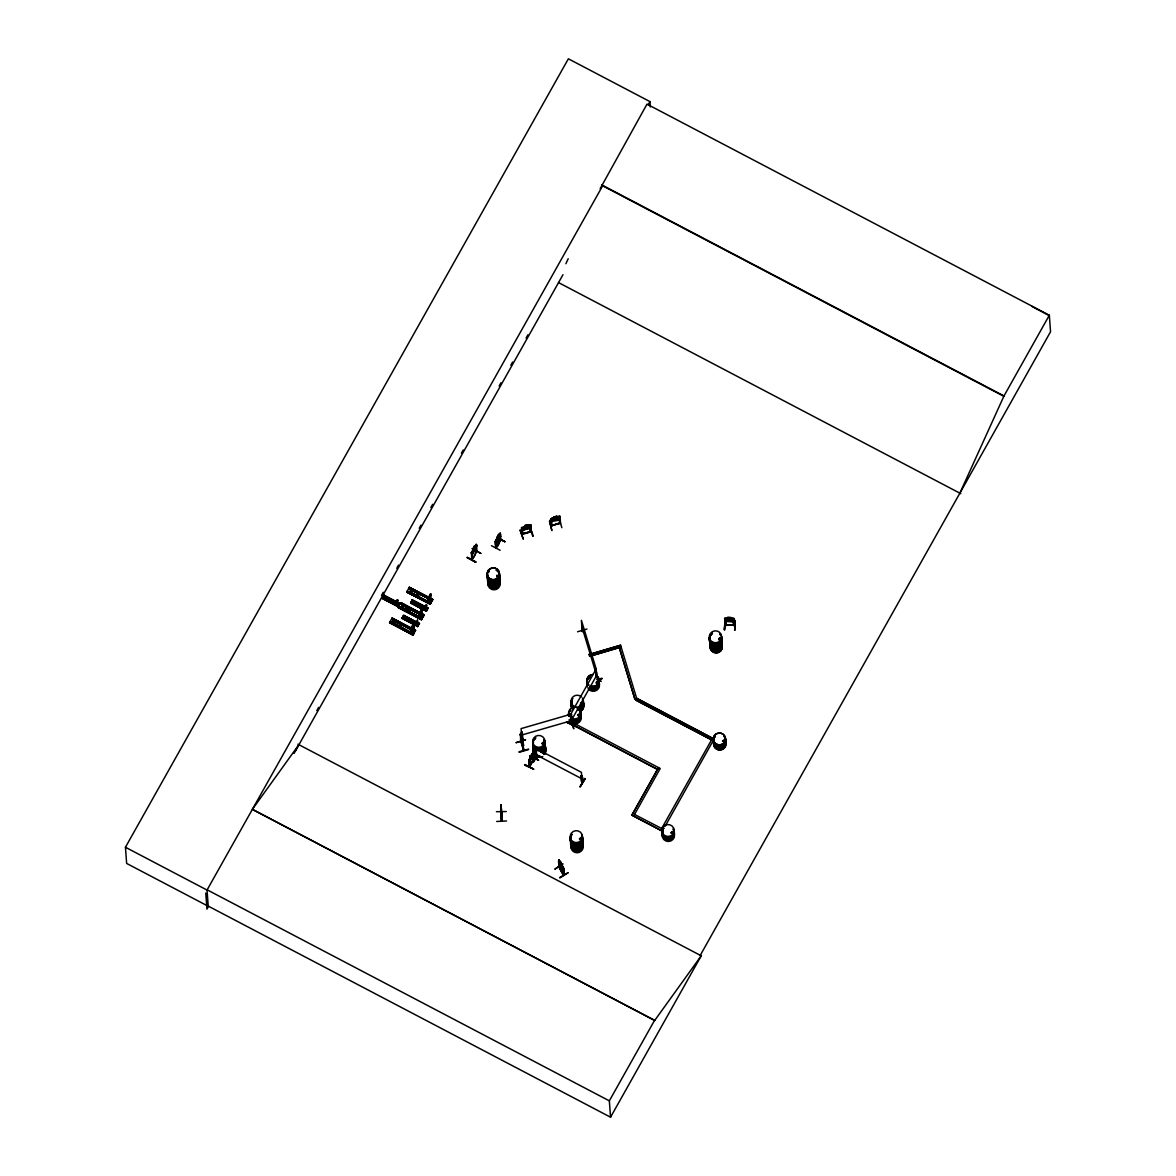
<?xml version="1.0" encoding="UTF-8"?>
<svg xmlns="http://www.w3.org/2000/svg" width="1176" height="1176" viewBox="0 0 1176 1176"><rect width="100%" height="100%" fill="white"/><g stroke="black" fill="none" stroke-linecap="round" stroke-linejoin="round"><path stroke-width="1.5" d="M501.446 813.924L501.461 812.998M501.182 812.102L501.196 810.984M501.167 809.691L501.226 809M501.314 814.645L501.211 809.294M398.002 600.245L396.841 605.052L396.356 603.288L396.724 604.993L397.767 603.112M413.305 630.057L413.923 624.941M413.761 625.029C412.761 624.838 415.025 626.279 413.482 630.145L411.732 632.85L411.174 630.307M422.346 609.462L421.89 614.666L420.317 617.474M422.096 609.918L422.081 614.769L420.508 617.562L419.259 615.18M426.741 604.993L425.462 609.741M426.697 605.464L425.58 609.8L425.095 608.051M430.166 594.909L431.122 594.189L430.666 599.393L429.093 602.185L427.902 599.495L430.254 594.071L428.079 599.598M499.918 540.078C500.77 540.107 495.449 554.881 495.272 541.313L495.699 547.884L500.403 539.24L504.945 541.695L500.27 539.622M533.933 758.373L533.698 759.461L533.919 758.138M725.945 621.398L724.769 618.37L726.033 625.411M724.739 629.88L725.122 620.237M725.195 620.369L724.284 629.895L725.18 620.237M725.519 618.855L724.651 618.502L727.973 618.194M725.651 618.208L733.177 618.444L730.987 618.297L731.031 617.474L727.812 617.371L727.973 618.311L726.371 618.517L726.489 620.002L732.721 620.208L732.619 618.723L730.987 618.4M727.856 618.164L727.812 617.371M733.398 618.782C736.22 634.423 730.957 619.723 734.28 618.811M733.765 625.397L734.838 625.044L725.033 625.353L724.651 618.356M725.21 625.353L734.721 625.015M734.677 630.218L735.059 620.546L734.721 630.086M735.176 620.663L734.735 630.101M501.314 810.043L500.741 805.31L501.094 806.163M409.983 619.708L408.733 620.458M410.115 609.565L409.086 610.991L407.969 609.888M416.569 594.586L416.863 593.748M417.568 604.052L417.451 605.228M489.084 571.58L489.054 571.389A6.13 5.939 -4.2 0 0 488.055 572.697M496.772 576.019C499.447 574.873 494.435 577.798 498.212 576.166M534.845 739.248L534.463 739.351M541.989 743.379L543.121 744.496L543.606 743.129M542.356 743.908L543.136 743.1M542.268 743.629L543.488 743.335M543.43 743.732L543.165 742.953M544.12 748.642L543.988 748.215M570.492 710.554L569.816 710.363M572.256 699.176L572.918 698.588M577.784 715.229L578.489 714.346M578.136 714.817L578.754 715.831L579.195 714.655M581.547 703.865L581.694 702.822M582.002 702.895L581.738 704.159L580.635 703.968M589.014 678.023L587.985 678.317L588.97 678.243M588.573 678.361L588.75 677.714M572.315 834.519L571.36 834.181L572.095 834.813M596.114 682.903L596.438 682.668M579.959 839.238L580.65 838.414M597.04 683.138L597.687 682.55L596.702 683.138M596.6 682.256L597.834 682.154L597.864 683.08M673.348 828.815A6.13 5.939 -4.2 0 1 671.746 836.709A6.13 5.939 -4.2 0 1 663.499 835.886A6.13 5.939 -4.2 0 1 663.661 827.86L663.396 828.463M671.099 832.74L671.54 833.02M672.481 833.108L671.716 833.196M710.98 634.79L710.965 634.202M720.08 639.2L718.874 639.171L719.521 639.553M720.359 638.788L718.904 639.656M715.39 736.823L714.464 737.014L715.037 736.514M715.17 736.279L715.126 736.441M724.225 741.6L722.49 741.247L723.901 740.395M722.961 740.689L723.931 741.586M501.226 812.572L501.373 814.101L501.108 812.307M501.608 811.499L501.814 820.951M396.062 603.538L397.238 599.833M396.635 602.127L397.356 599.907M410.85 630.659L411.703 626.529M410.894 630.351L413.055 624.823M413.335 631.203L413.246 631.644M413.82 632.026L413.923 631.909M413.673 633.055L414.231 631.777M416.569 622.721L416.627 621.501M417.495 619.825L418.039 623.309L416.995 625.176L416.157 623.589L417.23 620.458M419.685 615.313L419.95 612.049M419.479 614.975L421.478 609.344L420.2 611.917M422.625 616.944L423.007 616.298L421.405 616.209M424.786 608.007L425.036 607.286M425.374 606.875L425.447 605.522M430.607 600.627L430.49 600.774M431.357 601.362L431.724 600.421L431.063 602.406L431.548 600.907M431.122 600.73L430.431 600.524M398.296 604.067L397.797 603.876M418.744 624C418.45 626.029 418.362 623.721 417.73 623.868M422.346 616.018L421.64 615.739M426.8 608.83L426.888 609.947L427.182 609.065M520.733 741.13L523.585 750.494L523.085 743.923L520.277 734.192L523.085 743.923M582.091 630.733L581.414 620.296L596.217 669.1M501.299 806.942L501.035 804.707L501.593 812.366M521.762 738.616L522.835 738.734L522.159 731.972M522.012 533.816L522.894 533.669M521.953 533.904L531.243 531.199L530.567 531.89M550.971 525.672C553.602 525.745 548.736 524.702 550.588 519.175L551.544 519.248L551.941 525.834M398.252 604.552L397.62 603.714M500.065 538.196L500.564 536.403L496.11 544.782M473.84 549.31L472.546 552.661L473.487 549.912L472.531 550.559L475.045 546.105L474.119 548.766L475.236 547.84L473.825 549.486M533.095 754.58L530.111 759.917L531.111 757.182C531.199 752.743 530.17 763.15 529.994 758.432L530.699 756.844M475.78 548.163C465.373 567.935 481.837 535.286 475.839 548.251M495.816 543.121L500.462 534.86M529.288 761.872L533.977 753.757M397.65 603.994L398.061 604.464M566.935 722.431L575.843 726.459M422.36 616.768L422.934 615.68L422.463 617.782L423.139 615.798M467.372 557.365L475.795 562.319L467.166 557.718M476.015 561.908L467.342 557.409M491.48 545.737L500.138 550.25M524.775 765.047L533.683 769.119L524.79 764.988M533.639 769.178L524.996 764.518M572.153 724.093L571.433 724.681C571.727 724.504 571.683 725.327 570.963 717.566L571.683 716.963L570.963 717.566M596.746 676.141L596.144 668.968L570.977 713.788L571.683 724.284L572.227 723.196L571.742 724.195L657.634 769.457L572.153 724.607L571.521 714.023L521.115 728.606L521.821 739.087L522.717 738.175M499.168 534.492L497.36 539.637L497.08 537.035L498.668 534.404L496.669 540.901L498.08 537.461M471.605 559.129C474.986 558.967 478.029 545.208 475.648 545.635C478.882 551.647 472.928 558.13 471.591 559.276M471.62 559.364L471.591 552.176L472.399 558.953M529.259 766.678L528.788 760.21C533.331 763.959 524.261 773.529 533.86 758.226M533.419 758.932L532.978 752.743L533.786 759.123M531.405 756.447L532.199 754.183M475.471 547.31L472.487 552.646L473.134 549.515M499.58 535.683L496.728 540.901M559.306 866.536C557.997 866.55 569.404 887.615 561.143 864.963L559.732 861.626L562.598 868.094L559.717 862.567M563.73 874.885L563.627 873.974M424.992 607.757L425.242 606.816M475.765 551.794L476.148 551.015M496.345 541.416L495.963 542.636L499.859 534.962M389.565 599.334L388.521 600.157L389.741 600.392M399.414 625.059L401.222 624.529M401.428 625.808L401.398 624.691M408.719 619.708L409.38 620.796L410.056 619.84M418.45 595.276L418.186 593.557M541.93 743.394L543.077 742.703M570.022 710.818L570.727 710.583M597.54 682.83L597.481 682.095M579.445 838.694C581.841 836.092 581.238 841.928 579.474 838.9M579.797 839.164L580.929 838.488M718.727 638.627L718.698 639.553M475.78 544.708L471.547 552.617L471.929 559.423M530.655 756.727L529.171 759.887L529.67 758.711M397.547 606.448L381.891 598.319L383.699 595.071M382.2 597.775L381.906 598.275M399.208 603.435L383.582 595.174L399.311 603.288L398.767 604.258L383.391 595.615M383.567 595.232L399.311 603.259M389.668 622.427L412.908 635.143L415.613 630.277L392.181 618.017L389.668 622.427L413.114 634.717L389.653 622.339L413.379 634.305L413.731 633.658M413.423 634.231L390.285 621.442M390.006 621.942L413.702 633.732L391.814 622.295M415.246 630.939L415.393 630.086L415.26 630.924L392.034 618.223M399.061 603.582L397.503 606.507L398.061 605.537L382.332 597.496L397.855 605.905M398.091 607.463L421.508 619.752L398.076 607.477L400.604 602.759L424.213 614.886L400.781 602.612M399.958 604.082L400.325 603.42L423.713 615.783M406.705 592.043L409.38 587.221L432.783 599.539L430.269 604.008L406.705 592.043L430.445 603.744M430.254 603.95L432.577 599.334L409.204 587.383L432.768 599.584M402.457 617.62L418.2 625.676L417.671 626.602L402.03 618.444L403.721 615.313L403.309 616.15L418.95 624.324L419.45 623.412L403.589 615.636M403.28 616.18L419.465 623.398M426.594 610.653L411.174 602.083L426.8 610.3L426.271 611.226L410.63 603.067L412.438 599.819M411.909 600.774L412.306 600.01L428.049 608.036L427.52 608.977L411.879 600.804L412.423 599.833M417.656 626.646L419.2 623.721M418.906 624.382L403.397 615.901M421.493 619.767L421.875 619.105L398.444 606.816M400.413 606.919L422.316 618.311L400.105 607.477M426.241 611.27L427.932 608.168L412.32 599.981M427.623 608.727L411.997 600.524M412.129 600.363L427.917 608.183M409.013 591.543L430.916 602.935L408.689 592.101M408.616 588.603L432.327 600.363L410.115 589.529M398.296 604.523L398.458 603.788L397.988 604.655M521.776 738.69L522.717 738.807M422.919 616.827L422.257 617.679M496.669 541.122L497.448 539.578M522.791 533.845L522.335 527.465L521.482 527.701L521.997 534.565L531.346 531.64L521.938 533.948M531.405 531.787L530.905 524.834L521.571 528.024L522.335 527.465M551.206 525.981L560.305 522.732M560.496 523.026L551.147 525.569M565.906 263.718L568.199 258.72M600.172 188.645L646.991 104.135L1049.33 315.241L1050.55 331.75L700.279 955.279L701.219 955.794L654.709 1020.445L253.987 810.205M959.866 493.17L1003.995 395.945L1049.33 315.241M497.242 537.888L496.786 542.606L499.006 539.269L499.477 534.198L498.639 535.139L500.3 532.713L500.711 539.857M566.95 722.402L575.872 726.445L567.155 721.888M383.17 596.026L383.685 595.085M389.521 622.795L412.967 635.04M400.751 602.671L423.83 615.371M406.837 591.763L430.298 603.964M407.19 591.175L430.754 603.141M408.895 588.118L432.18 600.568M409.204 587.471L432.592 599.848M402.06 618.414L402.574 617.474M410.645 603.038L411.174 602.097M421.861 619.12L398.252 607.051M498.683 535.286L499.153 534.492M412.07 626.249L412.85 625M426.094 604.655L425.197 606.228M535.741 751.773L536.359 752.464C538.299 760.137 534.889 760.754 535.859 753.331M537.153 755.286L533.228 762.298L536.815 756.8M536.991 758.593L535.962 758.535L536.976 758.358M595.938 676.626L596.129 672.745L596.247 676.788M571.418 724.284L571.712 723.313M572.168 723.872L571.389 724.004L571.389 716.801M581.679 781.761L580.915 775.851L581.855 775.969C584.81 779.967 580.841 783.04 582.238 782.54M581.855 775.969L580.915 775.851M532.287 754.022L532.669 753.375L531.743 756.036L532.86 755.11L530.876 758.535L530.596 755.933M208.534 906.27L206.947 909.122L205.771 893.069M295.308 751.082L298.88 744.687L252.37 809.353L654.709 1020.445M208.211 906.093L610.55 1117.2L609.344 1100.854L207.005 889.747L208.226 906.24L126.641 863.434L125.45 847.249L568.375 58.8L649.946 101.606L650.343 107.001M602.641 185.808L207.035 890.056L125.45 847.249M648.167 104.782L649.946 101.606M316.8 710.613L318.593 707.408M381.48 595.482L383.273 592.278M396.753 568.302L398.546 565.097M419.2 528.318L421.008 525.128M430.886 507.532L432.68 504.328M461.418 453.172L463.226 449.967M499.153 386.007L500.947 382.803M510.825 365.221L512.618 362.017M526.098 338.041L527.892 334.837M294.029 753.478L562.981 274.699M383.596 598.863L385.169 596.07M384.655 599.422L386.228 596.614M389.212 598.187L387.639 600.936M389.227 601.833L390.8 599.025M397.606 602.597L396.15 605.125M398.017 605.125L398.605 603.861M392.034 623.677L394.401 619.473M400.634 608.301L402.986 604.096M402.221 609.124L404.573 604.934M410.806 593.748L413.173 589.558M396.003 625.75L398.355 621.56M413.188 594.997L415.554 590.793M409.057 607.286L406.705 611.402M415.304 596.114L417.656 591.91M405.308 616.195L403.735 618.943M412.335 603.626L413.908 600.818M406.367 616.753L404.794 619.502M413.393 604.17L414.966 601.377M402.853 623.912L400.487 628.028M420.038 593.16L417.671 597.276M416.554 602.2L414.966 604.949M407.778 621.134L409.366 618.326M417.95 602.95L416.377 605.699M409.366 621.957L410.939 619.149M417.965 606.581L419.538 603.773M427.844 602.288L430.431 603.538M413.041 629.263L410.865 633.055M420.846 615.283L419.45 617.679M430.49 599.29L428.917 602.097L428.358 599.554M424.742 609.859L426.315 607.066L424.874 609.653M417.921 623.251L416.863 625.117L416.495 623.427M472.399 548.442L480.778 553.44M474.531 546.766L474.472 545.973L472.972 549.53M473.017 548.78L474.56 546.017M473.149 549.78L474.59 547.207L473.252 551.265L473.075 548.707M471.885 552.338L471.164 552.94M495.993 540.71L495.272 541.313M497.257 538.152L498.697 535.58L498.962 538.637L497.536 541.225C496.081 540.46 499.08 534.125 498.918 536.932L499.609 535.756M500.329 540.416L499.771 534.007C500.579 531.214 492.641 546.384 497.183 537.947M500.682 539.622L496.037 547.942L495.699 540.563M504.886 541.827L500.8 539.108M529.817 756.05L538.667 760.255L529.773 755.992M530.538 756.006L532.993 753.096M533.242 752.302L530.964 755.653M529.641 758.726L533.404 751.979L533.272 752.905M529.509 759.608L528.788 760.21M534.198 758.52L529.553 766.84L529.215 759.461M571.448 720.256L596.629 675.436M572.139 724.401L573.05 722.77L660.221 768.501L633.614 816.085M572.153 724.607L573.05 722.77M635.775 700.073L711.583 739.851L635.775 700.073L636.672 698.235L714.185 739.101L636.686 698.441L620.59 645.227L589.102 654.532L620.59 645.227M631.924 814.997L658.531 767.619L631.938 815.203L662.441 831.197L631.938 815.203M665.131 826.199L714.17 738.895M609.344 1100.854L654.679 1020.151M610.55 1117.2L701.278 955.676L700.337 955.177M521.512 737.146L520.703 734.206L521.012 735.103M520.836 736.382L521.233 738.263L520.85 736.396M734.662 625.176L725.21 624.647M559.423 867.756L563.701 875.106M391.829 618.635L415.304 630.836M480.822 553.352L472.149 548.722M520.733 741.262L520.586 734.294M523.261 749.377L522.409 739.116M498.845 537.123L498.124 537.594M397.841 600.657L397.517 599.613M389.741 600.436L389.565 599.29M488.349 571.624L488.951 571.301A6.233 6.042 -4.2 0 0 487.952 572.55M498.124 576.372L497.139 576.799M588.265 677.876L588.382 678.596M543.547 744.232L543.312 743.056M570.625 710.921L569.684 710.877M579.503 715.581L578.313 715.934M581.003 839.473L581.003 838.635M724.137 741.85L724.195 740.733M663.146 828.61L663.94 828.433M529.685 766.561L533.816 759.182M499.844 535.036L500.417 534.271M398.061 605.522L397.62 606.228L381.994 597.981L397.606 606.228M403.794 615.269L419.244 623.78M402.148 618.106L417.892 626.22L402.28 618.003M426.344 610.976L410.747 602.788L426.388 610.991L426.8 610.285M475.618 545.032L476.192 544.341L476.545 551.103M533.14 752.317L533.816 751.611L534.169 758.373M533.786 758.52L533.404 751.979M526.333 526.936L523.643 526.892L525.657 527.245L523.658 528.759L526.333 527.23L529.053 527.23L526.936 526.877L528.862 525.422L526.245 526.892M560.07 518.454C559.261 521.674 548.825 521.012 551.985 521.688M559.115 519.63L560.202 518.543M582.532 630.527L582.796 631.527L582.032 624.133L582.458 631.63L582.135 630.365M531.449 756.771L532.213 754.477M418.48 605.155L417.451 605.17M596.335 682.006L597.481 681.83M597.658 683.212L596.408 683.241M580.562 702.734L582.061 702.88M580.826 702.983L581.811 703.204M580.915 703.865L581.664 703.689M718.83 638.421L719.977 638.245M671.158 832.711L672.54 833.505L672.466 831.932M733.368 621.516L734.5 620.796L733.368 621.619M472.061 558.659L471.591 552.176M537.006 758.638L536.241 757.991M551.72 518.44L550.736 519.086L551.75 518.528M558.512 860.538L558.879 866.815M559.07 861.949L560.585 863.831L560.158 863.155M558.923 861.288L561.805 865.492M560.555 862.861L562.099 865.61M559.688 865.139L563.466 871.401M562.334 866.227L562.937 867.962M562.304 867.08L563.039 869.476L562.275 868.741M563.26 868.255L562.187 866.286M563.407 868.917L559.497 862.023M564.039 870.005L563.48 868.843M563.657 872.151L559.217 864.095M560.761 866.212L563.275 870.064L559.482 863.654L558.806 859.744L563.598 867.888L564.083 875.032L559.217 866.521M558.865 861.935L559.57 863.596M560.232 861.435L561.922 864.095L560.232 861.435L560.349 862.346M558.835 866.403L554.793 869.211L563.098 864.007M561.878 864.948L563.304 874.474M562.834 867.903L563.569 868.476L563.128 867.726M563.216 870.034L563.451 867.873M559.688 877.517L568.229 872.621L559.923 877.928M521.85 738.381L522.776 738.572M412.791 624.765L413.158 625.75L413.099 624.882M524.819 526.436L523.276 527.157L523.394 528.641L529.391 526.907L529.274 525.422L527.701 525.599L527.715 524.643L524.672 526.348M417.098 593.645L418.597 593.998M418.23 595.379L417.127 595.423M408.498 609.021L409.321 608.903M496.86 575.211L498.271 575.726M719.345 638.524L719.653 638.421M581.076 702.748L580.959 703.88M671.555 831.932L672.51 831.902M672.51 833.417L671.202 832.931M549.501 521.277L551.882 530.552L549.56 521.247M523.158 538.961L520.042 529.906L523.291 538.946M577.563 631.762L586.986 629.013M582.179 630.703L582.032 624.133M596.585 672.113L597.04 678.346M597.349 679.493L602.053 678.655L597.335 680.051M597.217 679.654L601.921 678.214M522.262 732.28L521.306 732.222L521.865 740.233M520.321 734.309L522.629 743.6L522.262 738.749M520.63 734.882L520.703 741.586M516.19 742.703L525.613 739.778L516.161 742.6M522.82 743.1L523.511 750.244M571.389 721.064L573.756 728.811L571.874 721.035M519.042 751.787L528.494 749.112M519.189 752.317L528.612 749.538M553.734 517.014L556.836 516.117L556.821 517.072L558.394 516.881L558.497 518.366L552.5 520.101L553.764 517.117M527.715 524.643L524.614 525.54M556.792 516.97L559.938 516.44L559.085 517.058L559.673 523.555M558.923 516.426L551.676 518.425L553.822 517.91M529.876 525.275C531.42 524.011 528.641 530.494 530.494 532.096M558.997 516.749L559.85 516.499M551.544 519.248L550.588 519.175M559.085 518.528L561.863 527.671M551.088 525.79L560.511 523.261L560.011 516.293L558.85 516.367M532.743 536.212L529.964 526.921L533.257 536.05M589.632 656.311L621.134 647.006L589.632 656.311L589.088 654.341M634.849 698.97L619.296 647.535L634.849 698.97L636.686 698.441M520.894 735.073L523.585 745.408M521.585 735.073L572.006 720.506M521.424 736.22L522.438 739.19M522.497 739.983L523.114 742.027M725.136 624.706L726.106 625M581.429 703.909L580.679 703.689M578.46 714.317L579.65 714.935M530.935 524.937L529.788 524.864M501.167 811.308L501.196 806.854M501.285 810.69L501.446 821.23L500.947 813.792M496.448 811.705L506.297 811.543M506.533 820.98L496.698 821.48M733.383 619.105L734.338 618.649L733.177 618.341L734.338 618.752L734.647 625.705M488.025 572.389A6.13 5.939 -4.2 0 1 488.966 571.139L488.305 571.668M417.774 605.346L418.303 604.038M672.187 832.167L672.363 832.064M581.664 782.04L581.297 778.674M582.017 782.54L581.532 781.79L582.311 782.202M719.727 638.2L720.462 639.038M409.321 608.83L410.115 609.624M400.207 626.338L399.414 625.544M521.071 741.262L523.879 750.303L521.233 741.424M522.879 530.229L521.776 529.759L521.703 527.51M598.496 679.507L601.142 681.448L598.246 679.816M585.163 778.659L580.135 786.891L585.148 778.644M601.656 184.838L1003.995 395.945M601.7 185.308L1004.025 396.415M558.482 282.563L960.821 493.67M430.592 595.6L430.93 594.086M406.734 591.998L430.151 604.288M411.056 602.244L426.756 610.359M400.134 603.655L423.58 615.959M401.575 604.802L420.317 614.636L401.516 604.905M399.002 603.832L383.273 595.776L398.796 604.185M398.708 606.228L422.155 618.532M400.163 607.375L421.655 619.326L424.036 615.136L400.604 602.759M392.02 618.15L415.451 630.512M393.24 619.723L415.143 631.115L391.535 619.046L411.673 630.101M392.99 620.178L411.718 630.013M535.771 754.595L581.885 778.791M663.337 829.359L634.54 814.439M297.94 744.188L701.219 955.794M1031.925 306.407L1049.36 315.712M523.614 745.393L521.233 738.16M584.795 778.453L580.018 786.715M561.217 865.639L560.246 864.772L562.466 868.711L562.128 865.492M558.982 861.391L559.732 862.64M563.025 869.461L560.673 865.565L560.452 862.552M562.481 866.903L561.466 866.109M421.478 609.344L421.758 610.373M560.57 864.037L562.055 866.58M562.334 866.962L563.172 868.579M523.055 743.159L521.747 738.866M563.333 868.182L564.098 872.195M711.23 634.349L710.51 634.702M560.996 866.83L559.894 864.228L559.658 861.2L560.438 862.287L560.379 861.493M559.761 867.447L559.247 861.111M475.824 551.941L475.369 545.826L474.575 546.943L474.472 545.973M559.364 864.125L559.967 865.801M521.615 737.117L521.174 735.882L521.791 739.498M522.232 741.145L522.217 740.615M556.895 516.911C557.277 519.91 549.898 517.22 554.763 518.719L552.764 520.233L555.44 518.69L558.174 518.704L556.057 518.351L557.983 516.881L556.865 516.22M581.885 626.764L596.173 673.833M527.774 525.452L527.745 524.746M411.35 630.409L411.909 632.953M725.651 620.149L726.092 625.338M712.494 738.219L661.662 828.477M582.267 782.775L581.414 772.323L535.286 748.127L535.962 758.535M570.977 719.447L571.345 724.71M550.809 518.969L550.897 521.233M561.863 864.037L562.231 868.094M560.834 864.698L560.952 866.183M560.026 863.346L560.144 864.83M558.806 859.744L559.467 867.844M527.142 525.084L525.275 525.628M521.394 742.276L520.88 735.706L521.056 742.379M500.506 534.316L500.608 536.55M498.374 535.109L497.448 536.756M498.521 536.682L497.61 538.343M500.741 805.31L501.535 816.247L501.152 804.707M501.285 813.792L501.785 821.215M476.192 544.341L476.295 546.575M430.048 598.746L427.873 602.7L428.02 601.95M417.612 622.883L416.289 625.25M411.585 588.72L409.219 592.836M411.438 608.536L409.072 612.652M413.232 634.305L413.055 634.702M406.955 606.169L404.588 610.3M400.472 622.663L398.105 626.779M395.989 620.311L393.622 624.427M387.801 597.452L386.228 600.201M501.299 807.868L501.388 810.073M501.285 810.617L501.344 812.44M501.402 811.234L501.182 812.028M501.182 806.383L501.211 807.692M582.458 698.029A6.159 5.968 -4.2 0 1 577.342 707.129M575.74 706.967A6.159 5.968 -4.2 0 1 571.801 698.323A6.159 5.968 -4.2 0 1 581.444 696.824M582.561 699.779A6.13 5.939 -4.2 0 1 577.475 708.834M573.094 707.217A6.13 5.939 -4.2 0 1 571.948 700.073M582.532 699.485A6.13 5.939 -4.2 0 1 577.445 708.54M573.065 706.923A6.13 5.939 -4.2 0 1 571.918 699.764M582.635 699.529A6.233 6.042 -4.2 0 1 577.46 708.731M573.006 707.085A6.233 6.042 -4.2 0 1 571.845 699.823M582.693 701.558A6.13 5.939 -4.2 0 1 580.65 709.745M573.226 708.996A6.13 5.939 -4.2 0 1 572.08 701.851M580.768 711.201A6.159 5.968 -4.2 0 0 582.811 702.983A6.159 5.968 -4.2 0 1 580.768 711.26M572.3 709.246A6.159 5.968 -4.2 0 1 572.153 703.277M582.767 701.41A6.233 6.042 -4.2 0 1 579.209 710.363M571.977 701.705A6.233 6.042 -4.2 0 0 573.153 708.966A6.233 6.042 -4.2 0 1 571.977 701.616A6.13 5.939 -4.2 0 0 573.197 708.702M582.767 701.322A6.233 6.042 -4.2 0 1 579.195 710.275A6.233 6.042 -4.2 0 1 579.312 718.771A6.233 6.042 -4.2 0 1 570.507 719.021A6.13 5.939 -4.2 0 0 580.047 711.612M582.664 701.264A6.13 5.939 -4.2 0 1 579.165 710.083M571.654 707.879A6.159 5.968 -4.2 0 1 572.168 703.336M580.18 713.391A6.13 5.939 -4.2 0 1 570.713 720.829A6.233 6.042 -4.2 0 0 580.253 713.244M580.312 714.817A6.159 5.968 -4.2 0 1 577.548 723.402A6.159 5.968 -4.2 0 1 569.14 719.653M569.434 716.125A6.159 5.968 -4.2 0 1 574.006 707.07A6.159 5.968 -4.2 0 1 580.518 714.876A6.159 5.968 -4.2 0 1 570.433 717.331M568.831 716.346A6.233 6.042 -4.2 0 1 568.758 713.229M580.165 713.097A6.13 5.939 -4.2 0 1 570.698 720.535M580.253 713.156A6.233 6.042 -4.2 0 1 570.625 720.712M570.507 718.918A6.233 6.042 -4.2 0 0 579.827 718.066A6.233 6.042 -4.2 0 0 577.784 709.216A6.13 5.939 -4.2 0 1 579.739 717.904A6.13 5.939 -4.2 0 1 570.566 718.756M568.817 716.257A6.233 6.042 -4.2 0 1 568.743 713.141M568.905 716.125A6.13 5.939 -4.2 0 1 568.831 713.053M499.447 575.608A6.13 5.939 -4.2 0 1 494.508 583.178A6.13 5.939 -4.2 0 1 487.437 577.475M499.521 575.387A6.233 6.042 -4.2 0 1 493.7 583.149A6.233 6.042 -4.2 0 1 487.496 575.711M499.447 573.712A6.13 5.939 -4.2 0 1 490.377 579.106A6.13 5.939 -4.2 0 1 490.127 568.817A6.13 5.939 -4.2 0 1 499.447 573.712A6.233 6.042 -4.2 0 1 493.582 581.458A6.13 5.939 -4.2 0 1 487.467 574.138M487.364 574.02A6.233 6.042 -4.2 0 0 493.582 581.458A6.13 5.939 -4.2 0 0 499.315 573.815M496.404 570.095A6.233 6.042 -4.2 0 1 498.742 572.242M499.433 575.299A6.13 5.939 -4.2 0 1 494.493 582.87A6.13 5.939 -4.2 0 1 487.408 577.181M496.375 570.286A6.13 5.939 -4.2 0 1 498.668 572.403M499.3 573.52A6.13 5.939 -4.2 0 1 493.553 581.164A6.13 5.939 -4.2 0 1 487.452 573.844M496.345 569.992A6.13 5.939 -4.2 0 1 498.653 572.109M499.168 579.283A6.13 5.939 -4.2 0 1 494.082 588.338A6.13 5.939 -4.2 0 1 488.555 579.577M499.256 579.121A6.233 6.042 -4.2 0 1 494.082 588.323A6.233 6.042 -4.2 0 1 488.466 579.415A6.233 6.042 -4.2 0 0 494.067 588.235A6.233 6.042 -4.2 0 0 499.241 579.033M499.3 580.768A6.159 5.968 -4.2 0 1 494.199 589.852A6.159 5.968 -4.2 0 1 488.643 581.062M499.124 577.342A6.233 6.042 -4.2 0 1 494.758 586.471A6.13 5.939 -4.2 0 1 487.849 579.239M487.746 579.106A6.233 6.042 -4.2 0 0 494.758 586.471A6.13 5.939 -4.2 0 0 499.05 577.49M499.153 578.974A6.13 5.939 -4.2 0 1 494.067 588.044A6.13 5.939 -4.2 0 1 488.54 579.268M487.731 579.018A6.233 6.042 -4.2 0 0 494.758 586.383A6.233 6.042 -4.2 0 0 499.109 577.24A6.13 5.939 -4.2 0 1 494.728 586.177A6.13 5.939 -4.2 0 1 487.82 578.93M599.113 682.256A6.13 5.939 -4.2 0 1 589 688.269A6.233 6.042 -4.2 0 0 599.201 682.124M587.28 682.58A6.13 5.939 -4.2 0 0 587.353 685.652A6.233 6.042 -4.2 0 1 587.177 682.447M597.526 679.463A6.233 6.042 -4.2 0 1 598.555 680.683M599.245 683.682A6.159 5.968 -4.2 0 1 588.088 688.519M587.441 687.093A6.159 5.968 -4.2 0 1 587.353 684.006M595.923 675.186A6.159 5.968 -4.2 0 1 598.378 683.271A6.159 5.968 -4.2 0 1 590.029 685.681A6.13 5.939 -4.2 0 0 598.364 683.344A6.13 5.939 -4.2 0 0 595.923 675.289M598.422 678.89A6.233 6.042 -4.2 0 1 590.117 687.372M589.852 676.92A6.233 6.042 -4.2 0 0 587.779 685.226A6.13 5.939 -4.2 0 1 587.147 680.786M599.099 681.948A6.13 5.939 -4.2 0 1 588.985 687.975M587.324 685.358A6.13 5.939 -4.2 0 1 587.25 682.286M598.334 679.052A6.13 5.939 -4.2 0 1 590.161 687.401M587.721 679.346A6.13 5.939 -4.2 0 1 589.911 677.111M598.319 678.743A6.13 5.939 -4.2 0 1 590.146 687.093M587.853 684.991A6.13 5.939 -4.2 0 1 589.896 676.803M721.608 638.671A6.13 5.939 -4.2 0 1 715.875 646.315A6.13 5.939 -4.2 0 1 709.76 638.994M709.657 638.877A6.233 6.042 -4.2 0 0 715.861 646.3A6.233 6.042 -4.2 0 0 721.697 638.539A6.233 6.042 -4.2 0 1 715.861 646.212A6.233 6.042 -4.2 0 1 709.657 638.774M721.741 640.156A6.159 5.968 -4.2 0 1 716.787 647.755A6.159 5.968 -4.2 0 1 709.687 642.037M712.347 633.335A6.233 6.042 -4.2 0 0 710.113 635.613A6.233 6.042 -4.2 0 1 712.333 633.247A6.13 5.939 -4.2 0 0 710.186 635.466M719.888 634.099A6.233 6.042 -4.2 0 1 720.903 635.319A6.233 6.042 -4.2 0 0 719.874 633.996M721.594 638.377A6.13 5.939 -4.2 0 1 715.846 646.021A6.13 5.939 -4.2 0 1 709.745 638.7M721.476 636.877A6.13 5.939 -4.2 0 1 715.743 644.521A6.13 5.939 -4.2 0 1 709.628 637.216M710.216 635.76A6.13 5.939 -4.2 0 1 712.406 633.526M719.83 634.261A6.13 5.939 -4.2 0 1 720.829 635.466M721.461 636.583A6.13 5.939 -4.2 0 1 715.714 644.227A6.13 5.939 -4.2 0 1 709.613 636.907M719.8 633.967A6.13 5.939 -4.2 0 1 720.815 635.172M721.329 642.346A6.13 5.939 -4.2 0 1 717.051 651.328A6.13 5.939 -4.2 0 1 710.142 644.095M721.417 642.184A6.233 6.042 -4.2 0 1 717.051 651.328A6.233 6.042 -4.2 0 1 710.039 643.963M721.726 640.332A6.13 5.939 -4.2 0 1 716.787 647.903A6.13 5.939 -4.2 0 1 709.716 642.199M721.285 640.405A6.233 6.042 -4.2 0 1 716.919 649.534A6.233 6.042 -4.2 0 1 709.907 642.169M721.314 642.052A6.13 5.939 -4.2 0 1 717.022 651.034A6.13 5.939 -4.2 0 1 710.113 643.786M721.197 640.553A6.13 5.939 -4.2 0 1 717.698 649.372A6.13 5.939 -4.2 0 1 709.834 643.845M721.182 640.259A6.13 5.939 -4.2 0 1 716.89 649.24A6.13 5.939 -4.2 0 1 709.981 642.008M724.886 739.41A6.13 5.939 -4.2 0 1 719.8 748.465A6.13 5.939 -4.2 0 1 714.273 739.704M724.975 739.248A6.233 6.042 -4.2 0 1 719.8 748.465A6.233 6.042 -4.2 0 1 714.185 739.557M724.019 739.689A6.159 5.968 -4.2 0 1 724.578 747.73A6.159 5.968 -4.2 0 1 716.36 749.009A6.159 5.968 -4.2 0 1 714.361 741.189M725.019 740.836A6.159 5.968 -4.2 0 1 719.903 749.92A6.159 5.968 -4.2 0 1 714.361 741.13M724.828 737.381A6.233 6.042 -4.2 0 1 719.653 746.584A6.233 6.042 -4.2 0 1 714.038 737.675M724.872 739.101A6.13 5.939 -4.2 0 1 719.785 748.171A6.13 5.939 -4.2 0 1 714.258 739.395M724.769 737.617A6.13 5.939 -4.2 0 1 719.668 746.687A6.13 5.939 -4.2 0 1 714.141 737.911M723.74 736.117A6.13 5.939 -4.2 0 1 724.298 744.129A6.13 5.939 -4.2 0 1 716.111 745.408A6.13 5.939 -4.2 0 1 714.126 737.617M673.495 830.903A6.13 5.939 -4.2 0 1 668.409 839.958A6.13 5.939 -4.2 0 1 662.882 831.197M673.569 830.756A6.233 6.042 -4.2 0 1 668.394 839.958A6.233 6.042 -4.2 0 1 662.779 831.05M673.627 832.387A6.159 5.968 -4.2 0 1 668.512 841.487A6.159 5.968 -4.2 0 1 662.97 832.682M662.647 829.256A6.233 6.042 -4.2 0 0 668.262 838.165A6.233 6.042 -4.2 0 0 673.436 828.962A6.233 6.042 -4.2 0 1 668.262 838.076A6.233 6.042 -4.2 0 1 662.647 829.168M673.466 830.609A6.13 5.939 -4.2 0 1 668.38 839.664A6.13 5.939 -4.2 0 1 662.852 830.903M673.363 829.124A6.13 5.939 -4.2 0 1 668.277 838.179A6.13 5.939 -4.2 0 1 662.75 829.418M581.811 837.091A6.13 5.939 -4.2 0 1 576.725 846.161A6.13 5.939 -4.2 0 1 571.198 837.385M581.885 836.945A6.233 6.042 -4.2 0 1 576.725 846.147A6.233 6.042 -4.2 0 1 571.11 837.238A6.13 5.939 -4.2 0 0 576.71 845.853A6.13 5.939 -4.2 0 0 581.797 836.798M582.605 840.076A6.159 5.968 -4.2 0 1 576.843 847.749A6.101 5.924 -4.2 0 1 570.772 840.502A6.159 5.968 -4.2 0 0 576.843 847.749A6.101 5.924 -4.2 0 0 582.561 840.178M580.944 837.444A6.159 5.968 -4.2 0 1 581.944 838.664M581.752 835.063A6.233 6.042 -4.2 0 1 576.578 844.265A6.13 5.939 -4.2 0 1 571.066 835.607M570.963 835.372A6.233 6.042 -4.2 0 0 576.578 844.265A6.13 5.939 -4.2 0 0 581.679 835.313M581.885 836.856A6.233 6.042 -4.2 0 1 576.71 846.058A6.233 6.042 -4.2 0 1 571.095 837.15M581.664 835.019A6.13 5.939 -4.2 0 1 576.578 844.074A6.13 5.939 -4.2 0 1 571.036 835.313M582.84 843.604A6.13 5.939 -4.2 0 1 577.093 851.248A6.13 5.939 -4.2 0 1 570.992 843.927M582.914 843.383A6.233 6.042 -4.2 0 1 577.093 851.145A6.233 6.042 -4.2 0 1 570.889 843.721M582.973 845.088A6.159 5.968 -4.2 0 1 577.21 852.762A6.159 5.968 -4.2 0 1 571.08 845.426M582.796 841.693A6.233 6.042 -4.2 0 1 576.96 849.454A6.13 5.939 -4.2 0 1 570.86 842.148M582.811 843.31A6.13 5.939 -4.2 0 1 577.078 850.954A6.13 5.939 -4.2 0 1 570.977 843.633M582.708 841.825A6.13 5.939 -4.2 0 1 576.975 849.469A6.233 6.042 -4.2 0 1 570.757 842.016A6.233 6.042 -4.2 0 0 576.96 849.366A6.233 6.042 -4.2 0 0 582.781 841.59M582.679 841.516A6.13 5.939 -4.2 0 1 576.946 849.16A6.13 5.939 -4.2 0 1 570.845 841.854M544.297 741.791A6.13 5.939 -4.2 0 1 540.798 750.611M536.124 750.141A6.13 5.939 -4.2 0 1 533.11 743.541M544.37 741.644A6.233 6.042 -4.2 0 1 537.594 750.685M536.08 750.126A6.233 6.042 -4.2 0 1 533.595 741.938M545.091 744.775A6.159 5.968 -4.2 0 1 540.916 752.199M536.227 751.743A6.159 5.968 -4.2 0 1 533.198 745.099M543.43 742.144A6.159 5.968 -4.2 0 1 544.444 743.35A6.13 5.939 -4.2 0 0 543.4 741.982M545.047 744.614A6.13 5.939 -4.2 0 1 540.901 752.008M536.227 751.538A6.13 5.939 -4.2 0 1 533.213 744.937M544.238 739.763A6.233 6.042 -4.2 0 1 542.165 748.068A6.233 6.042 -4.2 0 1 533.595 746.099A6.233 6.042 -4.2 0 1 535.683 737.793A6.13 5.939 -4.2 0 0 533.683 745.952A6.13 5.939 -4.2 0 0 542.107 747.892A6.13 5.939 -4.2 0 0 544.15 739.704M545.179 744.452A6.13 5.939 -4.2 0 1 537.594 750.391M536.109 749.847A6.13 5.939 -4.2 0 1 533.081 743.247M544.282 741.497A6.13 5.939 -4.2 0 1 544.929 742.909M544.165 740.013A6.13 5.939 -4.2 0 1 537.491 748.906M535.991 748.362A6.13 5.939 -4.2 0 1 535.741 738.072M545.326 748.303A6.13 5.939 -4.2 0 1 543.885 754.081A6.233 6.042 -4.2 0 0 544.753 746.731M539.593 755.947A6.13 5.939 -4.2 0 1 533.316 750.17M539.578 755.933A6.233 6.042 -4.2 0 1 533.375 748.509A6.233 6.042 -4.2 0 0 539.578 755.845M544.797 748.303A6.159 5.968 -4.2 0 1 544.944 754.272M542.753 756.521A6.159 5.968 -4.2 0 1 533.566 750.053M545.282 746.393A6.233 6.042 -4.2 0 1 542.548 753.257A6.233 6.042 -4.2 0 0 545.267 746.29A6.13 5.939 -4.2 0 1 542.474 752.978M533.242 746.716A6.233 6.042 -4.2 0 0 536.315 753.434A6.233 6.042 -4.2 0 1 533.242 746.628A6.13 5.939 -4.2 0 0 535.051 752.243M543.856 753.787A6.13 5.939 -4.2 0 0 545.296 748.01A6.233 6.042 -4.2 0 1 543.929 753.948M537.976 755.492A6.13 5.939 -4.2 0 1 533.287 749.876M545.194 746.51A6.13 5.939 -4.2 0 1 542.504 753.272M535.08 752.537A6.13 5.939 -4.2 0 1 533.345 746.848M725.871 621.31L733.442 621.648L725.871 621.31M499.726 537.902L497.095 542.753L498.021 539.99L496.978 540.886L499.535 536.183L498.639 538.858L499.726 537.902M407.954 617.532L406.381 620.384L407.954 617.576M530.949 526.995L529.979 528.068L531.082 527.068M732.457 620.399L729.59 619.561L726.812 620.208L728.885 619.355C722.343 618.091 736.352 618.547 730.222 619.414L732.457 620.399M571.712 717.639L570.963 718.213L571.712 717.639M556.248 516.558L554.41 517.352L556.248 516.558M527.73 525.863L524.834 526.701L524.937 528.186L527.833 527.348L527.73 525.863M556.836 517.337L553.94 518.175L554.058 519.66L556.954 518.822L556.836 517.337M530.053 528.068L522.776 530.17L530.082 528.171M730.399 617.723L728.458 617.665L730.399 617.723M731.002 618.664L727.988 618.576L728.091 620.061L731.119 620.149L731.002 618.664M494.626 584.692A6.159 5.968 -4.2 0 0 498.933 575.667A6.159 5.968 -4.2 0 1 494.626 584.634A6.159 5.968 -4.2 0 1 487.687 577.416A6.159 5.968 -4.2 0 0 494.626 584.634M490.363 578.945A6.13 5.939 -4.2 0 0 499.433 573.55A6.13 5.939 -4.2 0 0 490.113 568.655A6.13 5.939 -4.2 0 0 490.363 578.945M592.836 674.465A6.159 5.968 -4.2 0 0 588.735 684.77A6.13 5.939 -4.2 0 1 592.836 674.583M712.509 642.052A6.159 5.968 -4.2 0 0 721.623 636.628A6.159 5.968 -4.2 0 0 712.259 631.718A6.159 5.968 -4.2 0 0 712.509 642.052M715.728 644.521A6.233 6.042 -4.2 0 0 721.564 636.76A6.233 6.042 -4.2 0 1 715.728 644.433A6.233 6.042 -4.2 0 1 709.525 636.995A6.233 6.042 -4.2 0 0 715.728 644.521M716.36 652.93A6.159 5.968 -4.2 0 0 721.461 643.831A6.159 5.968 -4.2 0 1 716.346 652.871A6.159 5.968 -4.2 0 1 710.804 644.125A6.159 5.968 -4.2 0 0 716.346 652.871M716.449 744.202A6.159 5.968 -4.2 0 0 725.548 738.778A6.159 5.968 -4.2 0 0 716.184 733.868A6.159 5.968 -4.2 0 0 716.449 744.202A6.159 5.968 -4.2 0 0 725.548 738.837A6.159 5.968 -4.2 0 0 716.199 733.927A6.159 5.968 -4.2 0 0 716.449 744.246M665.057 835.754A6.159 5.968 -4.2 0 0 674.157 830.33A6.159 5.968 -4.2 0 0 664.793 825.42A6.159 5.968 -4.2 0 0 665.057 835.754M573.374 841.884A6.159 5.968 -4.2 0 0 582.473 836.474A6.159 5.968 -4.2 0 0 573.109 831.564A6.159 5.968 -4.2 0 0 573.374 841.884M535.859 746.642A6.159 5.968 -4.2 0 0 544.958 741.218A6.159 5.968 -4.2 0 0 535.609 736.308A6.159 5.968 -4.2 0 0 535.859 746.642"/></g></svg>
